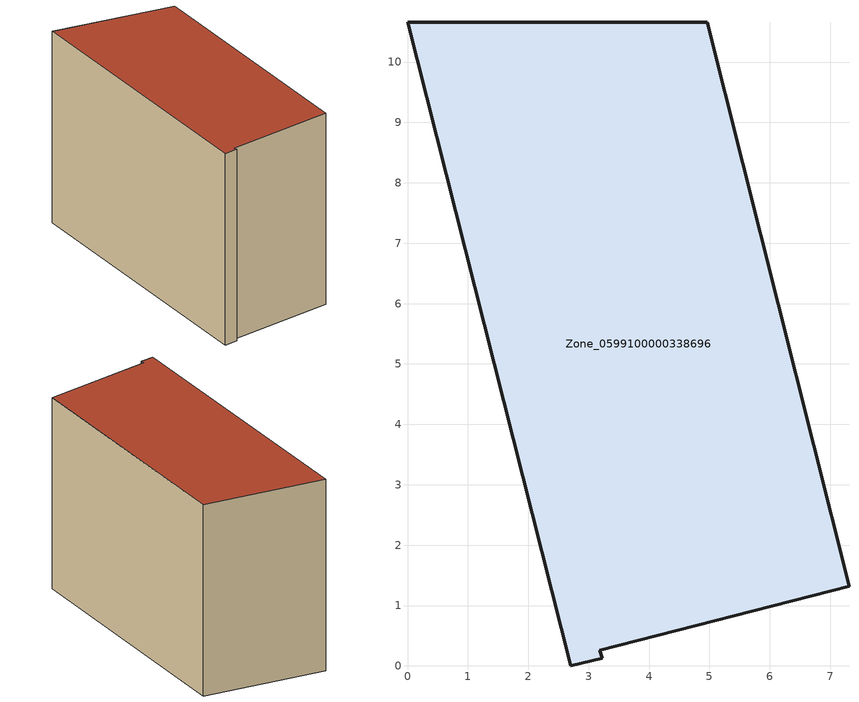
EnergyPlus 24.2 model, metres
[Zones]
Zone_0599100000338696
 floor ground (C_G): 7.31,1.32 3.18,0.26 3.22,0.13 2.7,0 0,10.66 4.96,10.66 z0
 wall outside (C_F): 7.31,1.32 4.96,10.66 0,10.66 2.7,0 3.22,0.13 3.18,0.26 7.31,1.32 z0:8.37
 roof outside (C_R): 3.18,0.26 7.31,1.32 4.96,10.66 0,10.66 2.7,0 3.22,0.13 z8.37
[BUILDING]
Pand.0599100000338696: North Axis=0; Terrain=City; Loads Convergence Tolerance Value=0.04; Temperature Convergence Tolerance Value=0.4; Solar Distribution=FullExterior; Maximum Number of Warmup Days=25; Minimum Number of Warmup Days=1
[Site:Location]
Rotterdam.The.Hague.AP_ZH_NLD Design_Conditions: Latitude=51.96; Longitude=4.45; Time Zone=1; Elevation=-4.5
[SITE:GROUNDTEMPERATURE:BUILDINGSURFACE]
18, 18, 18, 18, 18, 18, 18, 18, 18, 18, 18, 18
[MATERIAL] Thermal Absorptance=0.9; Solar Absorptance=0.7; Visible Absorptance=0.7
Name | Roughness | Thickness | Conductivity | Density | Specific Heat
G.TI.1992-2005 | MediumSmooth | 0.15 | 0.06 | 540 | 1210
F.TI.1992-2005 | Rough | 0.3 | 0.12 | 1920 | 840
R.TI.1992-2005 | MediumRough | 0.2 | 0.08 | 1500 | 1000
[CONSTRUCTION]
C_G: G.TI.1992-2005
C_F: F.TI.1992-2005
C_R: R.TI.1992-2005
[ZONE]
Zone_0599100000338696: Type=1; Multiplier=1; Ceiling Height=Autocalculate; Volume=Autocalculate; Floor Area=autocalculate; Part of Total Floor Area=Yes
[ZONEINFILTRATION:DESIGNFLOWRATE]
Infil_Zone_0599100000338696: Zone or ZoneList or Space or SpaceList=Zone_0599100000338696; Schedule=AlwaysOn; Design Flow Rate Calculation Method=Flow/Area; Flow Rate per Floor Area=0.0015; Constant Term Coefficient=1; Temperature Term Coefficient=0; Velocity Term Coefficient=0; Velocity Squared Term Coefficient=0
[HVACTEMPLATE:ZONE:IDEALLOADSAIRSYSTEM]
Zone_0599100000338696: Maximum Heating Supply Air Temperature=50; Minimum Cooling Supply Air Temperature=13; Maximum Heating Supply Air Humidity Ratio=0.0156; Minimum Cooling Supply Air Humidity Ratio=0.0077; Heating Limit=NoLimit; Cooling Limit=NoLimit; Dehumidification Control Type=ConstantSensibleHeatRatio; Cooling Sensible Heat Ratio=0.7; Dehumidification Setpoint=60; Humidification Control Type=None; Humidification Setpoint=30; Outdoor Air Method=None; Outdoor Air Flow Rate per Person=0.00944; Outdoor Air Flow Rate per Zone Floor Area=0; Outdoor Air Flow Rate per Zone=0; Demand Controlled Ventilation Type=None; Outdoor Air Economizer Type=NoEconomizer; Heat Recovery Type=None; Sensible Heat Recovery Effectiveness=0.7; Latent Heat Recovery Effectiveness=0.65
[ZONECONTROL:THERMOSTAT]
ThermostatControl_Zone_0599100000338696: Zone or ZoneList=Zone_0599100000338696; Control Type Schedule=DualSetpointControlType; Control 1=Thermostat_Zone_0599100000338696; Temperature Difference Between Cutout And Setpoint=0
[THERMOSTATSETPOINT:DUALSETPOINT]
Thermostat_Zone_0599100000338696: Heating Setpoint Temperature Schedule=HeatingSetpoint_Zone_0599100000338696; Cooling Setpoint Temperature Schedule=CoolingSetpoint_Zone_0599100000338696
[SCHEDULE:COMPACT]
HeatingSetpoint_Zone_0599100000338696: Through: 12/31, For: AllDays, Until: 24:00, 21
CoolingSetpoint_Zone_0599100000338696: Through: 12/31, For: AllDays, Until: 24:00, 24
DualSetpointControlType: Through: 12/31, For: AllDays, Until: 24:00, 4
AlwaysOn: Through: 12/31, For: AllDays, Until: 24:00, 1
